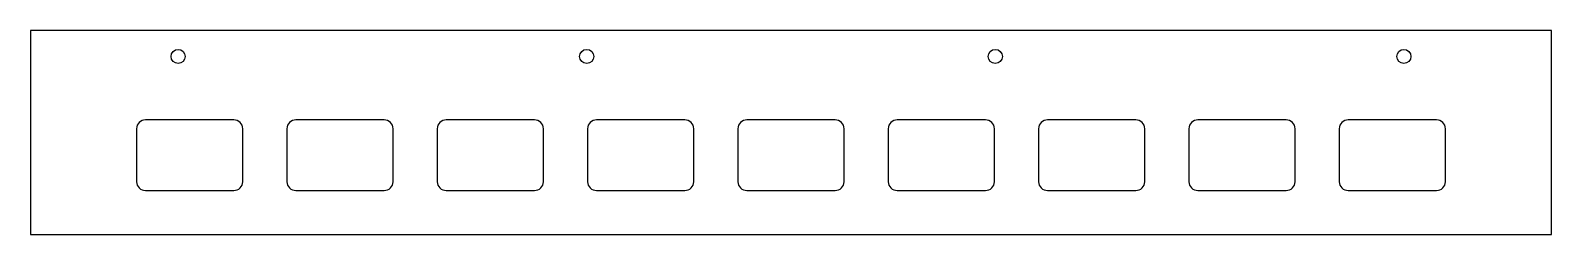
# Model space of a CAD drawing. Header units: millimetres. Extents: x 0 to 860, y 0 to 116.
import ezdxf

# ---------------------------------------------------------------- set-up
doc = ezdxf.new("R2010")
doc.units = ezdxf.units.MM
doc.layers.add('CUT', color=7, linetype='CONTINUOUS')

msp = doc.modelspace()

# ---------------------------------------------------------------- linework, layer by layer
at = {"layer": 'CUT'}
msp.add_lwpolyline([(0, 0), (860, 0), (860, 115.71), (0, 115.71)], close=True, dxfattribs=at)
for points in [[(65, 25), (115, 25, 0.414214), (120, 30), (120, 60, 0.414214), (115, 65), (65, 65, 0.414214), (60, 60), (60, 30, 0.414214)], [(150, 25), (200, 25, 0.414214), (205, 30), (205, 60, 0.414214), (200, 65), (150, 65, 0.414214), (145, 60), (145, 30, 0.414214)], [(235, 25), (285, 25, 0.414214), (290, 30), (290, 60, 0.414214), (285, 65), (235, 65, 0.414214), (230, 60), (230, 30, 0.414214)], [(320, 25), (370, 25, 0.414214), (375, 30), (375, 60, 0.414214), (370, 65), (320, 65, 0.414214), (315, 60), (315, 30, 0.414214)], [(405, 25), (455, 25, 0.414214), (460, 30), (460, 60, 0.414214), (455, 65), (405, 65, 0.414214), (400, 60), (400, 30, 0.414214)], [(490, 25), (540, 25, 0.414214), (545, 30), (545, 60, 0.414214), (540, 65), (490, 65, 0.414214), (485, 60), (485, 30, 0.414214)], [(575, 25), (625, 25, 0.414214), (630, 30), (630, 60, 0.414214), (625, 65), (575, 65, 0.414214), (570, 60), (570, 30, 0.414214)], [(660, 25), (710, 25, 0.414214), (715, 30), (715, 60, 0.414214), (710, 65), (660, 65, 0.414214), (655, 60), (655, 30, 0.414214)], [(745, 25), (795, 25, 0.414214), (800, 30), (800, 60, 0.414214), (795, 65), (745, 65, 0.414214), (740, 60), (740, 30, 0.414214)]]:
    msp.add_lwpolyline(points, format="xyb", close=True, dxfattribs=at)
for centre in [(83.5, 100.91), (314.5, 100.91), (545.5, 100.91), (776.5, 100.91)]:
    msp.add_circle(centre, 4, dxfattribs=at)

doc.saveas('drawing.dxf')
